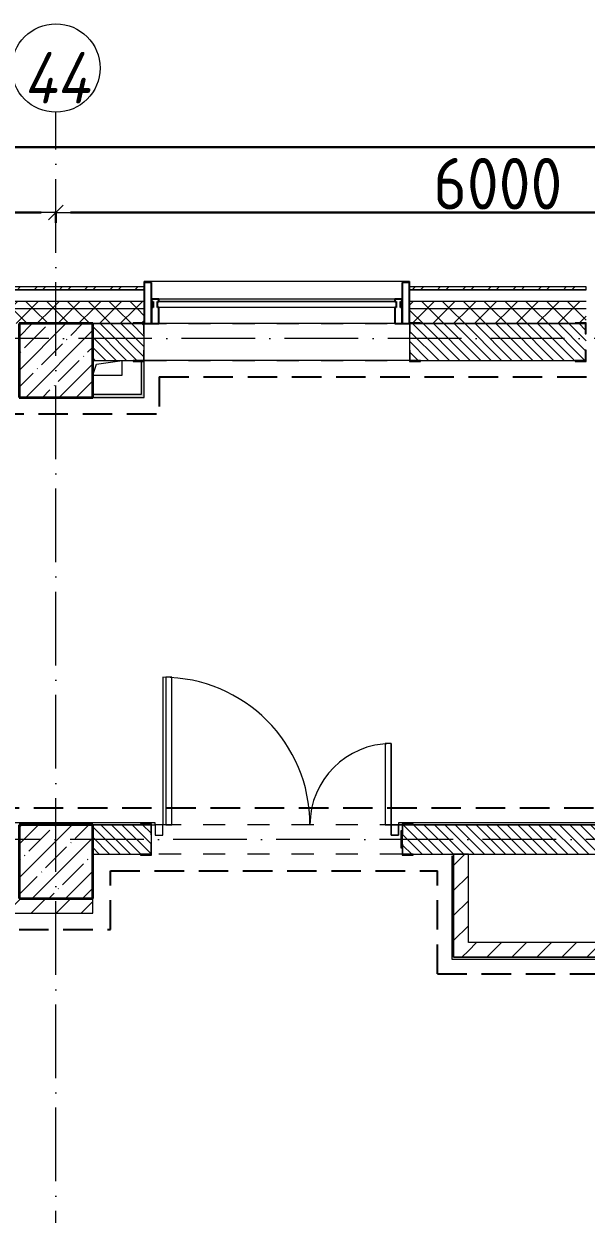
# Model space of a CAD drawing. Header units: millimetres. Extents: x -213536 to 1564669, y -45299 to 942238.
# Drawn here: x 270978 to 274796, y 218072 to 226150 of the extents above; entities that cross this region are included whole.
import ezdxf

# ---------------------------------------------------------------- set-up
doc = ezdxf.new("R2010")
doc.units = ezdxf.units.MM
for name, pattern in [('50_200_ШТРИХ_1Т_ш5_п1_п1_', [700, 500, -100, 0, -100]), ('Штрих короткий', [300, 150, -150]), ('Штриховая _2 мм - 1 мм_', [300, 200, -100])]:
    doc.linetypes.add(name, pattern=pattern)
for name, color, linetype, lineweight in [('0-1', 7, 'Continuous', 5), ('0-2', 7, 'Continuous', 9), ('Двери', 7, 'Continuous', 9), ('Импосты витража', 7, 'Continuous', 9), ('Импосты витража-1', 7, 'Continuous', 25), ('Несущие колонны', 7, 'Continuous', 9), ('Несущие колонны-1', 7, 'Continuous', 35), ('Обобщенные модели', 7, 'Continuous', 9), ('Общие ребра', 7, 'Continuous', 9), ('Окна', 7, 'Continuous', 9), ('Оси', 7, 'Continuous', 9), ('Оси-1', 7, 'Continuous', 20), ('Оси-2', 7, '50_200_ШТРИХ_1Т_ш5_п1_п1_', 9), ('Остекление-1', 7, 'Continuous', 9), ('Перемычка-1', 7, 'Штрих короткий', 9), ('Размеры', 7, 'Continuous', 15), ('Стены', 7, 'Continuous', 9), ('Стены-1', 7, 'Continuous', 13), ('Штриховка разреза-1', 7, 'Continuous', 9), ('Элементы узлов', 7, 'Continuous', 9)]:
    doc.layers.add(name, color=color, linetype=linetype, lineweight=lineweight)
doc.layers.add('СТ-1_1', color=7, linetype='Штриховая _2 мм - 1 мм_', lineweight=90, true_color=0x888888)
doc.layers.add('Штриховка разреза-3', color=7, linetype='Continuous', lineweight=9, true_color=0x0080ff)
doc.layers.get('0-2').off()
doc.styles.add('ISOCPEUR_I_1', font='isocpeui.ttf', dxfattribs={"width": 0.85, "height": 2.5})
doc.styles.add('СПДС', font='isocpeur.ttf', dxfattribs={"width": 0.9})
doc.dimstyles.new('Размера А3', dxfattribs={"dimtxt": 200, "dimasz": 100, "dimexe": 70, "dimexo": 100, "dimgap": 20, "dimtad": 1, "dimdec": 0, "dimrnd": 10, "dimzin": 0, "dimdsep": 46, "dimtxsty": 'СПДС', "dimblk": 'ARROWHEAD_6', "dimcen": 1, "dimclrd": 256, "dimclre": 256, "dimclrt": 256, "dimazin": 0, "dimtfac": 1, "dimtdec": 0, "dimtmove": 2, "dimatfit": 3, "dimfxl": 1, "dimtolj": 1, "dimtzin": 0, "dimarcsym": 0})
pattern_1 = [(45, (0, 0), (-70.71068, 70.71068), []), (135, (0, 0), (-70.71068, -70.71068), [])]
pattern_2 = [(45, (0, 0), (-84.85281, 84.85281), [])]
pattern_3 = [(135, (0, 0), (-35.35534, -35.35534), [])]

# ---------------------------------------------------------------- blocks, each defined once
blk = doc.blocks.new('BSC_Колонна _Прямоугольная - 500х500-V103-АИ2_02_План отделки стен 2-го этажа _Часть 2_')
at = {"layer": 'Несущие колонны'}
h = blk.add_hatch(dxfattribs=at)
h.set_pattern_fill('FP_102', color=256, style=0, pattern_type=2)
h.set_pattern_definition([(45, (-64950, -7650), (-114.04925, 114.04925), []), (45, (-64835.95, -7650), (-114.04925, 114.04925), [201.613, -40.323, 3.353, -36.97])])
h.paths.add_polyline_path([(-250, -250), (250, -250), (250, 250), (-250, 250)], flags=0)
at = {"layer": 'Несущие колонны-1'}
for p, q in [((250, 250), (-250, 250)), ((-250, 250), (-250, -250)), ((250, -250), (250, 250)), ((-250, -250), (250, -250))]:
    blk.add_line(p, q, dxfattribs=at)
blk = doc.blocks.new('BSC_Колонна _Прямоугольная - 500х500-V108-АИ2_02_План отделки стен 2-го этажа _Часть 2_')
at = {"layer": 'Несущие колонны'}
h = blk.add_hatch(dxfattribs=at)
h.set_pattern_fill('FP_107', color=256, style=0, pattern_type=2)
h.set_pattern_definition([(45, (-64950, -11050), (-114.04925, 114.04925), []), (45, (-64835.95, -11050), (-114.04925, 114.04925), [201.613, -40.323, 3.353, -36.97])])
h.paths.add_polyline_path([(-250, -250), (250, -250), (250, 250), (-250, 250)], flags=0)
at = {"layer": 'Несущие колонны-1'}
for p, q in [((250, 250), (-250, 250)), ((-250, 250), (-250, -250)), ((250, -250), (250, 250)), ((-250, -250), (250, -250))]:
    blk.add_line(p, q, dxfattribs=at)
blk = doc.blocks.new('Проем_Дверь_Прямоугольный - 1700х2400h_дверные проемы-28445702-АИ2_02_План отделки стен 2-го этажа _Часть 2_')
at = {"layer": 'Перемычка-1'}
for p, q in [((850, 100), (-850, 100)), ((850, -100), (-850, -100))]:
    blk.add_line(p, q, dxfattribs=at)
blk = doc.blocks.new('Проем_Дверь_Прямоугольный - 1800х2700h_оконные проемы-25805030-АИ2_02_План отделки стен 2-го этажа _Часть 2_')
at = {"layer": 'Перемычка-1'}
for p, q in [((900, 125), (-900, 125)), ((900, -125), (-900, -125))]:
    blk.add_line(p, q, dxfattribs=at)
blk = doc.blocks.new('PNS_Панель прямоугольная1 - Нр_Стекло - 40мм-25293744-АИ2_02_План отделки стен 2-го этажа _Часть 2_')
at = {"layer": 'Остекление-1'}
for p, q in [((-800, 40), (800, 40)), ((-810, 0), (810, 0)), ((800, 0), (-800, 0))]:
    blk.add_line(p, q, dxfattribs=at)
blk = doc.blocks.new('Прямоугольный импост - Импост структурный с накладкой - 150мм-25651488-АИ2_02_План отделки стен 2-го этажа _Часть 2_')
at = {"layer": 'Импосты витража'}
for p, q in [((44650, -100), (46250, -100)), ((44650, -267), (46250, -267))]:
    blk.add_line(p, q, dxfattribs=at)
blk = doc.blocks.new('Прямоугольный импост - Импост структурный с накладкой - 150мм-25651501-АИ2_02_План отделки стен 2-го этажа _Часть 2_')
at = {"layer": 'Импосты витража-1'}
for p, q in [((-25, 0), (-25, 17)), ((-25, 17), (25, 17)), ((-15, 0), (-25, 0)), ((-15, -40), (-15, 0)), ((25, 0), (15, 0)), ((15, 0), (15, -40)), ((25, 17), (25, 0)), ((-25, -150), (-25, -40)), ((-25, -40), (-15, -40)), ((15, -40), (25, -40)), ((25, -40), (25, -150)), ((25, -150), (-25, -150))]:
    blk.add_line(p, q, dxfattribs=at)
blk = doc.blocks.new('Прямоугольный импост - Откос НВФ_50х280 мм-25995271-АИ2_02_План отделки стен 2-го этажа _Часть 2_')
at = {"layer": 'Импосты витража-1'}
for p, q in [((-50, 130), (0, 130)), ((-50, -150), (-50, 130)), ((0, 130), (0, -144)), ((0, -150), (-50, -150))]:
    blk.add_line(p, q, dxfattribs=at)
blk = doc.blocks.new('Прямоугольный импост - Откос НВФ_50х280 мм-25995273-АИ2_02_План отделки стен 2-го этажа _Часть 2_')
at = {"layer": 'Импосты витража-1'}
for p, q in [((0, 130), (-50, 130)), ((-50, 130), (-50, -150)), ((0, -144), (0, 130)), ((-50, -150), (0, -150))]:
    blk.add_line(p, q, dxfattribs=at)
blk = doc.blocks.new('Дверь_Витражная_СКБ_2Ст2 - ДВВ_ДАО_СОШ_Классы-V176-АИ2_02_План отделки стен 2-го этажа _Часть 2_')
at = {"layer": 'Двери'}
for p, q in [((-775, 1035), (-775, 35)), ((775, 585), (775, 35))]:
    blk.add_line(p, q, dxfattribs=at)
for centre, radius, start, end in [((-775, 35), 1000, 360, 90), ((775, 35), 550, 90, 180)]:
    blk.add_arc(centre, radius, start, end, dxfattribs=at)
at = {"layer": 'Элементы узлов'}
for p, q in [((-713, 1035), (-753, 1035)), ((-753, 1035), (-753, 35)), ((-713, 35), (-713, 1035)), ((775, 585), (735, 585)), ((735, 585), (735, 35)), ((775, 35), (775, 585)), ((-825, 35), (-825, -35)), ((-775, 35), (-825, 35)), ((-775, 35), (-825, 35)), ((-825, 35), (-825, -35)), ((-775, -35), (-775, 35)), ((-775, -35), (-775, 35)), ((-753, 35), (-713, 35)), ((735, 35), (775, 35)), ((775, -35), (775, 35)), ((775, 35), (825, 35)), ((775, 35), (775, -35)), ((825, 35), (775, 35)), ((825, 35), (825, -35)), ((825, -35), (825, 35)), ((-825, -35), (-775, -35)), ((-825, -35), (-775, -35)), ((825, -35), (775, -35)), ((775, -35), (825, -35))]:
    blk.add_line(p, q, dxfattribs=at)
blk = doc.blocks.new('Фахверк_СКБ_Уголок - 250_2700-27497298-АИ2_02_План отделки стен 2-го этажа _Часть 2_')
at = {"layer": 'Обобщенные модели'}
for p, q in [((200, 181), (125, 181)), ((125, 181), (125, 106)), ((131, 106), (131, 175)), ((131, 175), (200, 175)), ((200, 175), (200, 181)), ((125, 106), (131, 106)), ((131, -6), (125, -6)), ((125, -6), (125, -81)), ((131, -75), (131, -6)), ((200, -75), (131, -75)), ((200, -81), (200, -75)), ((125, -81), (200, -81))]:
    blk.add_line(p, q, dxfattribs=at)
blk = doc.blocks.new('Фахверк_СКБ_Уголок - 200_3960-28268576-АИ2_02_План отделки стен 2-го этажа _Часть 2_')
at = {"layer": 'Обобщенные модели'}
for p, q in [((200, 156), (125, 156)), ((125, 156), (125, 81)), ((125, 81), (131, 81)), ((131, 81), (131, 150)), ((131, 150), (200, 150)), ((200, 150), (200, 156)), ((131, 19), (125, 19)), ((125, 19), (125, -56)), ((131, -50), (131, 19)), ((125, -56), (200, -56)), ((200, -50), (131, -50)), ((200, -56), (200, -50))]:
    blk.add_line(p, q, dxfattribs=at)
blk = doc.blocks.new('154_Стойка_СКБ_Уголок - СМ-2480_200-28346303-АИ2_02_План отделки стен 2-го этажа _Часть 2_')
at = {"layer": 'Обобщенные модели'}
for p, q in [((125, 156), (125, 81)), ((200, 156), (125, 156)), ((125, 81), (131, 81)), ((131, 81), (131, 150)), ((131, 150), (200, 150)), ((200, 150), (200, 156)), ((131, 19), (125, 19)), ((125, 19), (125, -56)), ((131, -50), (131, 19)), ((125, -56), (200, -56)), ((200, -50), (131, -50)), ((200, -56), (200, -50))]:
    blk.add_line(p, q, dxfattribs=at)
blk = doc.blocks.new('Стойка_Влож_Полоса боковая - Полоса-28213942-АИ2_02_План отделки стен 2-го этажа _Часть 2_')
at = {"layer": 'Обобщенные модели'}
for p, q in [((-5, 60), (0, 60)), ((-5, -60), (-5, 60)), ((0, 31), (0, -31)), ((0, -60), (-5, -60))]:
    blk.add_line(p, q, dxfattribs=at)
blk = doc.blocks.new('AR_Отверстие прямоугольное _в плите_ - AR_Отверстие прямоугольное _в плите_-V209-АИ2_02_План отделки стен 2-го этажа _Часть 2_')
at = {"layer": 'Обобщенные модели'}
for p, q in [((-100, -50), (-75, 25)), ((-75, 25), (100, 50)), ((100, -50), (100, 50)), ((-100, -50), (100, -50))]:
    blk.add_line(p, q, dxfattribs=at)
blk = doc.blocks.new('Отлив_СКБ - Отлив витража_120_НВФ-31885689-АИ2_02_План отделки стен 2-го этажа _Часть 2_')
at = {"layer": 'Окна'}
for p, q in [((0, 113), (0, 120)), ((1800, 120), (0, 120)), ((1800, 120), (1800, 113)), ((50, 2), (1750, 2))]:
    blk.add_line(p, q, dxfattribs=at)
blk = doc.blocks.new('0125-Р-ОО-Ш2-АР-о_23_10_2024_rvt-1-АИ2_02_План отделки стен 2-го этажа _Часть 2_')
at = {"layer": 'Штриховка разреза-1'}
h = blk.add_hatch(dxfattribs=at)
h.set_pattern_fill('FP_80', color=256, style=0, pattern_type=2)
h.set_pattern_definition([(45, (0, 0), (-85.53659, 85.53659), []), (45, (57.02, 0), (-85.53659, 85.53659), [])])
h.paths.add_polyline_path([(74215, 11530), (74215, 11550), (70350, 11550), (70350, 11530), (72378.4, 11530)], flags=0)
h.paths.add_polyline_path([(68550, 11530), (68550, 11550), (67350, 11550), (67350, 11530), (67718.5, 11530)], flags=0)
h.paths.add_polyline_path([(65550, 11530), (65550, 11550), (64350, 11550), (64350, 11530), (64922.5, 11530)], flags=0)
h.paths.add_polyline_path([(62126.6, 11530), (62550, 11530), (62550, 11550), (61350, 11550), (61350, 11530)], flags=0)
h.paths.add_polyline_path([(58350, 11530), (59550, 11530), (59550, 11550), (58350, 11550)], flags=0)
h.paths.add_polyline_path([(56550, 11530), (56550, 11550), (55350, 11550), (55350, 11530), (56534.6, 11530)], flags=0)
h.paths.add_polyline_path([(53550, 11530), (53550, 11550), (52350, 11550), (52350, 11530), (53272.7, 11530)], flags=0)
h.paths.add_polyline_path([(50010.7, 11530), (50550, 11530), (50550, 11550), (49350, 11550), (49350, 11530)], flags=0)
h.paths.add_polyline_path([(47214.7, 11530), (47550, 11530), (47550, 11550), (46350, 11550), (46350, 11530), (46748.7, 11530)], flags=0)
h.paths.add_polyline_path([(44550, 11530), (44550, 11550), (43350, 11550), (43350, 11530), (44418.8, 11530)], flags=0)
h.paths.add_polyline_path([(40690.8, 11530), (41550, 11530), (41550, 11550), (40685, 11550), (40685, 11530)], flags=0)
h = blk.add_hatch(dxfattribs=at)
h.set_pattern_fill('FP_81', color=256, style=0, pattern_type=2)
h.set_pattern_definition(pattern_1)
h.paths.add_polyline_path([(76700, 11400), (76700, 11450), (70350, 11450), (70350, 11400), (76106.4, 11400)], flags=0)
h.paths.add_polyline_path([(67718.5, 11400), (68550, 11400), (68550, 11450), (67350, 11450), (67350, 11400)], flags=0)
h.paths.add_polyline_path([(64350, 11400), (65550, 11400), (65550, 11450), (64350, 11450)], flags=0)
h.paths.add_polyline_path([(61350, 11400), (62550, 11400), (62550, 11450), (61350, 11450)], flags=0)
h.paths.add_polyline_path([(59330.6, 11400), (59550, 11400), (59550, 11450), (58350, 11450), (58350, 11400)], flags=0)
h.paths.add_polyline_path([(53550, 11400), (53550, 11450), (52350, 11450), (52350, 11400), (53272.7, 11400)], flags=0)
h.paths.add_polyline_path([(56534.6, 11400), (56550, 11400), (56550, 11450), (55350, 11450), (55350, 11400), (55602.6, 11400)], flags=0)
h.paths.add_polyline_path([(50010.7, 11400), (50550, 11400), (50550, 11450), (49350, 11450), (49350, 11400)], flags=0)
h.paths.add_polyline_path([(47550, 11400), (47550, 11450), (46350, 11450), (46350, 11400), (47214.7, 11400)], flags=0)
h.paths.add_polyline_path([(44418.8, 11400), (44550, 11400), (44550, 11450), (43350, 11450), (43350, 11400), (43486.8, 11400)], flags=0)
h.paths.add_polyline_path([(41156.8, 11400), (41550, 11400), (41550, 11450), (40150, 11450), (40150, 11400), (40690.8, 11400)], flags=0)
h.paths.add_polyline_path([(38350, 11400), (38350, 11450), (37150, 11450), (37150, 11400), (37894.8, 11400)], flags=0)
h.paths.add_polyline_path([(29350, 11400), (29350, 11450), (26180, 11450), (26180, 11400), (29040.9, 11400)], flags=0)
h = blk.add_hatch(dxfattribs=at)
h.set_pattern_fill('FP_81', color=256, style=0, pattern_type=2)
h.set_pattern_definition(pattern_1)
h.paths.add_polyline_path([(74200, 11300), (76700, 11300), (76700, 11400), (70350, 11400), (70350, 11306), (70425, 11306), (70425, 11300), (73700, 11300)], flags=0)
h.paths.add_polyline_path([(68475, 11300), (68475, 11306), (68550, 11306), (68550, 11400), (67350, 11400), (67350, 11306), (67425, 11306), (67425, 11300), (67718.5, 11300)], flags=0)
h.paths.add_polyline_path([(65200, 11300), (65475, 11300), (65475, 11306), (65550, 11306), (65550, 11400), (64350, 11400), (64350, 11306), (64425, 11306), (64425, 11300), (64922.5, 11300)], flags=0)
h.paths.add_polyline_path([(62126.6, 11300), (62475, 11300), (62475, 11306), (62550, 11306), (62550, 11400), (61350, 11400), (61350, 11306), (61425, 11306), (61425, 11300), (61700, 11300)], flags=0)
h.paths.add_polyline_path([(58425, 11300), (59475, 11300), (59475, 11306), (59550, 11306), (59550, 11400), (58350, 11400), (58350, 11306), (58425, 11306)], flags=0)
h.paths.add_polyline_path([(55700, 11300), (56475, 11300), (56475, 11306), (56550, 11306), (56550, 11400), (55350, 11400), (55350, 11306), (55425, 11306), (55425, 11300), (55602.6, 11300)], flags=0)
h.paths.add_polyline_path([(52806.7, 11300), (53475, 11300), (53475, 11306), (53550, 11306), (53550, 11400), (52350, 11400), (52350, 11306), (52425, 11306), (52425, 11300), (52700, 11300)], flags=0)
h.paths.add_polyline_path([(50010.7, 11300), (50475, 11300), (50475, 11306), (50550, 11306), (50550, 11400), (49350, 11400), (49350, 11306), (49425, 11306), (49425, 11300)], flags=0)
h.paths.add_polyline_path([(47200, 11300), (47475, 11300), (47475, 11306), (47550, 11306), (47550, 11400), (46350, 11400), (46350, 11306), (46425, 11306), (46425, 11300), (46748.7, 11300)], flags=0)
h.paths.add_polyline_path([(44475, 11300), (44475, 11306), (44550, 11306), (44550, 11400), (43350, 11400), (43350, 11306), (43425, 11306), (43425, 11300), (44418.8, 11300)], flags=0)
h.paths.add_polyline_path([(41475, 11300), (41475, 11306), (41550, 11306), (41550, 11400), (40150, 11400), (40150, 11300), (41200, 11300)], flags=0)
h.paths.add_polyline_path([(38275, 11300), (38275, 11306), (38350, 11306), (38350, 11400), (37150, 11400), (37150, 11300), (37894.8, 11300)], flags=0)
h.paths.add_polyline_path([(29275, 11300), (29275, 11306), (29350, 11306), (29350, 11400), (26180, 11400), (26180, 11300), (29040.9, 11300)], flags=0)
h = blk.add_hatch(dxfattribs=at)
h.set_pattern_fill('FP_2', color=256, style=0, pattern_type=2)
h.set_pattern_definition(pattern_3)
h.paths.add_polyline_path([(70425, 11050), (70700, 11050), (70700, 11300), (70356, 11300), (70356, 11231), (70350, 11231), (70350, 11119), (70356, 11119), (70356, 11050)], flags=0)
h.paths.add_polyline_path([(68544, 11050), (68544, 11119), (68550, 11119), (68550, 11231), (68544, 11231), (68544, 11300), (67356, 11300), (67356, 11231), (67350, 11231), (67350, 11119), (67356, 11119), (67356, 11050), (68475, 11050)], flags=0)
h.paths.add_polyline_path([(65475, 11050), (65544, 11050), (65544, 11119), (65550, 11119), (65550, 11231), (65544, 11231), (65544, 11300), (65200, 11300), (65200, 11050)], flags=0)
h = blk.add_hatch(dxfattribs=at)
h.set_pattern_fill('FP_2', color=256, style=0, pattern_type=2)
h.set_pattern_definition(pattern_3)
h.paths.add_polyline_path([(70700, 7700), (70700, 7900), (67306, 7899.6), (67306, 7831), (67300, 7831), (67300, 7769), (67306, 7769), (67306, 7700), (68650.5, 7700)], flags=0)
h.paths.add_polyline_path([(65594, 7700), (65594, 7769), (65600, 7769), (65600, 7831), (65594, 7831), (65594, 7900), (65200, 7900), (65200, 7700), (65525, 7700)], flags=0)
h = blk.add_hatch(dxfattribs=at)
h.set_pattern_fill('FP_3', color=256, style=0, pattern_type=2)
h.set_pattern_definition(pattern_2)
h.paths.add_polyline_path([(67750, 7000), (67750, 7700), (67650, 7700), (67650, 7000)], flags=0)
h = blk.add_hatch(dxfattribs=at)
h.set_pattern_fill('FP_3', color=256, style=0, pattern_type=2)
h.set_pattern_definition(pattern_2)
h.paths.add_polyline_path([(65200, 7300), (65200, 7400), (62200, 7400), (62200, 7300), (64922.5, 7300)], flags=0)
h = blk.add_hatch(dxfattribs=at)
h.set_pattern_fill('FP_3', color=256, style=0, pattern_type=2)
h.set_pattern_definition(pattern_2)
h.paths.add_polyline_path([(71200, 7000), (71200, 7100), (69450, 7100), (69450, 7000)], flags=0)
h.paths.add_polyline_path([(68650.5, 7000), (69400, 7000), (69400, 7003), (69447, 7003), (69447, 7097), (69400, 7097), (69400, 7100), (67750, 7100), (67750, 7000)], flags=0)
at = {"layer": 'Общие ребра'}
for p, q in [((65550, 11450), (64350, 11450)), ((65550, 11400), (64350, 11400)), ((68550, 11450), (67350, 11450)), ((68550, 11400), (67350, 11400)), ((65200, 11300), (65475, 11300)), ((65475, 11300), (65200, 11300)), ((67425, 11300), (68475, 11300)), ((68475, 11300), (67425, 11300))]:
    blk.add_line(p, q, dxfattribs=at)
at = {"layer": 'Стены'}
blk.add_line((67350, 11050), (65550, 11050), dxfattribs=at)
at = {"layer": 'Стены-1'}
for p, q in [((65550, 11550), (64350, 11550)), ((65550, 11530), (64350, 11530)), ((64350, 11530), (65550, 11530)), ((65550, 11530), (65550, 11550)), ((65550, 11306), (65550, 11530)), ((68550, 11550), (67350, 11550)), ((67350, 11550), (67350, 11530)), ((68550, 11530), (67350, 11530)), ((67350, 11530), (67350, 11306)), ((67350, 11530), (68550, 11530)), ((68550, 11530), (68550, 11550)), ((65550, 11119), (65550, 11231)), ((67350, 11231), (67350, 11119)), ((65200, 11050), (65475, 11050)), ((67425, 11050), (68475, 11050)), ((65525, 7900), (65200, 7900)), ((70700, 7900), (67375, 7900)), ((65600, 7769), (65600, 7831)), ((65200, 7700), (65525, 7700)), ((67375, 7700), (70700, 7700)), ((67750, 7700), (67650, 7700)), ((67650, 7700), (67650, 7000)), ((67750, 7100), (67750, 7700)), ((65200, 7300), (65200, 7400)), ((62200, 7300), (65200, 7300)), ((69400, 7100), (67750, 7100)), ((67650, 7000), (67750, 7000)), ((67750, 7000), (69400, 7000))]:
    blk.add_line(p, q, dxfattribs=at)
at = {"layer": '0-2'}
for name, p in [('Отлив_СКБ - Отлив витража_120_НВФ-31885689-АИ2_02_План отделки стен 2-го этажа _Часть 2_', (65550, 11467)), ('Прямоугольный импост - Откос НВФ_50х280 мм-25995273-АИ2_02_План отделки стен 2-го этажа _Часть 2_', (67350, 11450)), ('BSC_Колонна _Прямоугольная - 500х500-V108-АИ2_02_План отделки стен 2-го этажа _Часть 2_', (64950, 11050)), ('Фахверк_СКБ_Уголок - 250_2700-27497298-АИ2_02_План отделки стен 2-го этажа _Часть 2_', (67225, 11125)), ('AR_Отверстие прямоугольное _в плите_ - AR_Отверстие прямоугольное _в плите_-V209-АИ2_02_План отделки стен 2-го этажа _Часть 2_', (65300, 11000)), ('Дверь_Витражная_СКБ_2Ст2 - ДВВ_ДАО_СОШ_Классы-V176-АИ2_02_План отделки стен 2-го этажа _Часть 2_', (66450, 7865)), ('BSC_Колонна _Прямоугольная - 500х500-V103-АИ2_02_План отделки стен 2-го этажа _Часть 2_', (64950, 7650)), ('Проем_Дверь_Прямоугольный - 1700х2400h_дверные проемы-28445702-АИ2_02_План отделки стен 2-го этажа _Часть 2_', (66450, 7800)), ('Стойка_Влож_Полоса боковая - Полоса-28213942-АИ2_02_План отделки стен 2-го этажа _Часть 2_', (67300, 7800)), ('154_Стойка_СКБ_Уголок - СМ-2480_200-28346303-АИ2_02_План отделки стен 2-го этажа _Часть 2_', (67175, 7750))]:
    blk.add_blockref(name, p, dxfattribs=at)
at = {"layer": '0-2', "extrusion": (0, 0, -1)}
for name, p in [('Прямоугольный импост - Откос НВФ_50х280 мм-25995271-АИ2_02_План отделки стен 2-го этажа _Часть 2_', (-65550, 11450)), ('Прямоугольный импост - Импост структурный с накладкой - 150мм-25651501-АИ2_02_План отделки стен 2-го этажа _Часть 2_', (-65625, 11450)), ('Прямоугольный импост - Импост структурный с накладкой - 150мм-25651501-АИ2_02_План отделки стен 2-го этажа _Часть 2_', (-67275, 11450))]:
    blk.add_blockref(name, p, dxfattribs=at)
at = {"layer": '0-2', "rotation": 180}
for name, p in [('PNS_Панель прямоугольная1 - Нр_Стекло - 40мм-25293744-АИ2_02_План отделки стен 2-го этажа _Часть 2_', (66450, 11450)), ('Прямоугольный импост - Импост структурный с накладкой - 150мм-25651488-АИ2_02_План отделки стен 2-го этажа _Часть 2_', (111900, 11200)), ('Фахверк_СКБ_Уголок - 250_2700-27497298-АИ2_02_План отделки стен 2-го этажа _Часть 2_', (65675, 11225)), ('Проем_Дверь_Прямоугольный - 1800х2700h_оконные проемы-25805030-АИ2_02_План отделки стен 2-го этажа _Часть 2_', (66450, 11175)), ('Фахверк_СКБ_Уголок - 250_2700-27497298-АИ2_02_План отделки стен 2-го этажа _Часть 2_', (68675, 11225)), ('Фахверк_СКБ_Уголок - 200_3960-28268576-АИ2_02_План отделки стен 2-го этажа _Часть 2_', (65725, 7850))]:
    blk.add_blockref(name, p, dxfattribs=at)
blk = doc.blocks.new('Ось сетки - Круг_Ø6_00__ISO-2_5_0_9K_-16731441-АИ2_02_План отделки стен 2-го этажа _Часть 2_')
at = {"layer": 'Оси-1'}
blk.add_circle((0, 0), 3, dxfattribs=at)
blk = doc.blocks.new('ARROWHEAD_6')
at = {"color": 0, "linetype": 'Continuous'}
for p, q in [((0, 0), (-1, 0)), ((-0.5, -0.5), (0.5, 0.5))]:
    blk.add_line(p, q, dxfattribs=at)
blk = doc.blocks.new('*D3082')
at = {"layer": 'Defpoints', "color": 0, "transparency": 16777216}
for p in [(268195.6, 224975.8), (271195.6, 224975.8), (271195.6, 224869.7)]:
    blk.add_point(p, dxfattribs=at)
at = {"layer": 'Размеры', "lineweight": -2, "transparency": 16777216}
for p, q in [((268195.6, 224875.8), (268195.6, 224799.7)), ((268295.6, 224869.7), (271095.6, 224869.7)), ((271195.6, 224875.8), (271195.6, 224799.7))]:
    blk.add_line(p, q, dxfattribs=at)
at = {"layer": 'Размеры', "lineweight": -2, "transparency": 16777216, "xscale": 100, "yscale": 100, "zscale": 100, "rotation": 180}
blk.add_blockref('ARROWHEAD_6', (268195.6, 224869.7), dxfattribs=at)
at = {"layer": 'Размеры', "lineweight": -2, "transparency": 16777216, "xscale": 100, "yscale": 100, "zscale": 100}
blk.add_blockref('ARROWHEAD_6', (271195.6, 224869.7), dxfattribs=at)
at = {"layer": 'Размеры', "lineweight": 25, "transparency": 16777216, "insert": (269695.6, 225064.7), "char_height": 350, "width": 2.488, "attachment_point": 5, "style": 'СПДС'}
blk.add_mtext('\\A1;3000', dxfattribs=at)
blk = doc.blocks.new('*D3083')
at = {"layer": 'Defpoints', "color": 0, "transparency": 16777216}
for p in [(271195.6, 224975.8), (277195.6, 224975.8), (277195.6, 224869.7)]:
    blk.add_point(p, dxfattribs=at)
at = {"layer": 'Размеры', "lineweight": -2, "transparency": 16777216}
for p, q in [((271195.6, 224875.8), (271195.6, 224799.7)), ((271295.6, 224869.7), (277095.6, 224869.7)), ((277195.6, 224875.8), (277195.6, 224799.7))]:
    blk.add_line(p, q, dxfattribs=at)
at = {"layer": 'Размеры', "lineweight": -2, "transparency": 16777216, "xscale": 100, "yscale": 100, "zscale": 100, "rotation": 180}
blk.add_blockref('ARROWHEAD_6', (271195.6, 224869.7), dxfattribs=at)
at = {"layer": 'Размеры', "lineweight": -2, "transparency": 16777216, "xscale": 100, "yscale": 100, "zscale": 100}
blk.add_blockref('ARROWHEAD_6', (277195.6, 224869.7), dxfattribs=at)
at = {"layer": 'Размеры', "lineweight": 25, "transparency": 16777216, "insert": (274195.6, 225064.7), "char_height": 350, "width": 2.488, "attachment_point": 5, "style": 'СПДС'}
blk.add_mtext('\\A1;6000', dxfattribs=at)
blk = doc.blocks.new('*D3086')
at = {"layer": 'Defpoints', "color": 0, "transparency": 16777216}
for p in [(234645.6, 225419.6), (280745.6, 225313.5), (280745.6, 224279.9)]:
    blk.add_point(p, dxfattribs=at)
at = {"layer": 'Размеры', "lineweight": -2, "transparency": 16777216}
for p, q in [((280745.6, 224379.9), (280745.6, 225383.5)), ((234645.6, 225319.6), (234645.6, 225243.5)), ((234745.6, 225313.5), (280645.6, 225313.5))]:
    blk.add_line(p, q, dxfattribs=at)
at = {"layer": 'Размеры', "lineweight": -2, "transparency": 16777216, "xscale": 100, "yscale": 100, "zscale": 100, "rotation": 180}
blk.add_blockref('ARROWHEAD_6', (234645.6, 225313.5), dxfattribs=at)
at = {"layer": 'Размеры', "lineweight": -2, "transparency": 16777216, "xscale": 100, "yscale": 100, "zscale": 100}
blk.add_blockref('ARROWHEAD_6', (280745.6, 225313.5), dxfattribs=at)
at = {"layer": 'Размеры', "lineweight": 25, "transparency": 16777216, "insert": (257695.6, 225508.5), "char_height": 350, "width": 2.997, "attachment_point": 5, "style": 'СПДС'}
blk.add_mtext('\\A1;46100', dxfattribs=at)
blk = doc.blocks.new('Оси1')
at = {"layer": 'Оси-2'}
for p, q in [((271195.6, 210594.5), (271195.6, 225549.9)), ((312453.9, 224015.2), (203926.8, 224015.2)), ((297695.6, 220615.2), (203926.8, 220615.2))]:
    blk.add_line(p, q, dxfattribs=at)
at = {"layer": 'Оси-1', "xscale": 99.99999999999993, "yscale": 99.99999999999993, "zscale": 99.99999999999993}
blk.add_blockref('Ось сетки - Круг_Ø6_00__ISO-2_5_0_9K_-16731441-АИ2_02_План отделки стен 2-го этажа _Часть 2_', (271195.6, 225849.9), dxfattribs=at)
at = {"layer": 'Оси', "insert": (270972.7, 225958.6), "char_height": 350, "width": 447.342, "attachment_point": 1, "style": 'ISOCPEUR_I_1'}
blk.add_mtext('44', dxfattribs=at)
at = {"layer": 'Размеры', "lineweight": 25}
for base, p1, p2, picture, middle in [((280745.6, 225313.5), (234645.6, 225419.6), (280745.6, 224279.9), '*D3086', (257695.6, 225508.5)), ((271195.6, 224869.7), (268195.6, 224975.8), (271195.6, 224975.8), '*D3082', (269695.6, 225064.7)), ((277195.6, 224869.7), (271195.6, 224975.8), (277195.6, 224975.8), '*D3083', (274195.6, 225064.7))]:
    dim = blk.add_linear_dim(base=base, p1=p1, p2=p2, dimstyle='Размера А3', override={"dimtxt": 350}, dxfattribs=at)
    dim.commit()
    dim.dimension.update_dxf_attribs({"geometry": picture, "text_midpoint": middle})

msp = doc.modelspace()

# ---------------------------------------------------------------- hatches: boundary and pattern name
at = {"layer": 'Штриховка разреза-3'}
for points in [[(271795.6, 223635.2), (271795.6, 223859.2), (271775.6, 223859.2), (271775.6, 223635.2), (271789.6, 223635.2)], [(271445.6, 223615.2), (271795.6, 223615.2), (271795.6, 223635.2), (271445.6, 223635.2)]]:
    msp.add_hatch(color=256, dxfattribs=at).paths.add_polyline_path(points, flags=0)

# ---------------------------------------------------------------- linework, layer by layer
at = {"layer": 'СТ-1_1', "lineweight": 25}
for p, q in [((271897.6, 223753.2), (271897.6, 223503.2)), ((271897.6, 223753.2), (276485.6, 223753.2)), ((270477.6, 223503.2), (271897.6, 223503.2)), ((290145.6, 220827.2), (247385.6, 220827.2)), ((271565.6, 220403.2), (273785.6, 220403.2)), ((271565.6, 220003.2), (271565.6, 220403.2)), ((273785.6, 219703.2), (273785.6, 220403.2)), ((266145.6, 220003.2), (271565.6, 220003.2)), ((273785.6, 219703.2), (277545.6, 219703.2))]:
    msp.add_line(p, q, dxfattribs=at)
at = {"layer": 'Стены-1'}
for p, q in [((271775.6, 223859.2), (271775.6, 223635.2)), ((271795.6, 223615.2), (271795.6, 223859.2)), ((271775.6, 223635.2), (271445.6, 223635.2)), ((271445.6, 223615.2), (271795.6, 223615.2)), ((271870.6, 220727.2), (264520.6, 220727.2)), ((271445.6, 220715.2), (271770.6, 220715.2)), ((271845.6, 220715.2), (271870.6, 220715.2)), ((271870.6, 220715.2), (271870.6, 220727.2)), ((281420.6, 220727.2), (273520.6, 220727.2)), ((273520.6, 220727.2), (273520.6, 220715.2)), ((273520.6, 220715.2), (273545.6, 220715.2)), ((273620.6, 220715.2), (276945.6, 220715.2)), ((273895.6, 220515.2), (273883.6, 220515.2)), ((273883.6, 220503.2), (273883.6, 219803.2)), ((273895.6, 219815.2), (273895.6, 220515.2)), ((273883.6, 219803.2), (277457.6, 219803.2)), ((275645.6, 219815.2), (273895.6, 219815.2))]:
    msp.add_line(p, q, dxfattribs=at)

# ---------------------------------------------------------------- block references
at = {"color": 2, "lineweight": 30}
msp.add_blockref('Оси1', (0, 0), dxfattribs=at)
at = {"layer": '0-1'}
msp.add_blockref('0125-Р-ОО-Ш2-АР-о_23_10_2024_rvt-1-АИ2_02_План отделки стен 2-го этажа _Часть 2_', (206245.6, 212815.2), dxfattribs=at)

doc.saveas('drawing.dxf')
